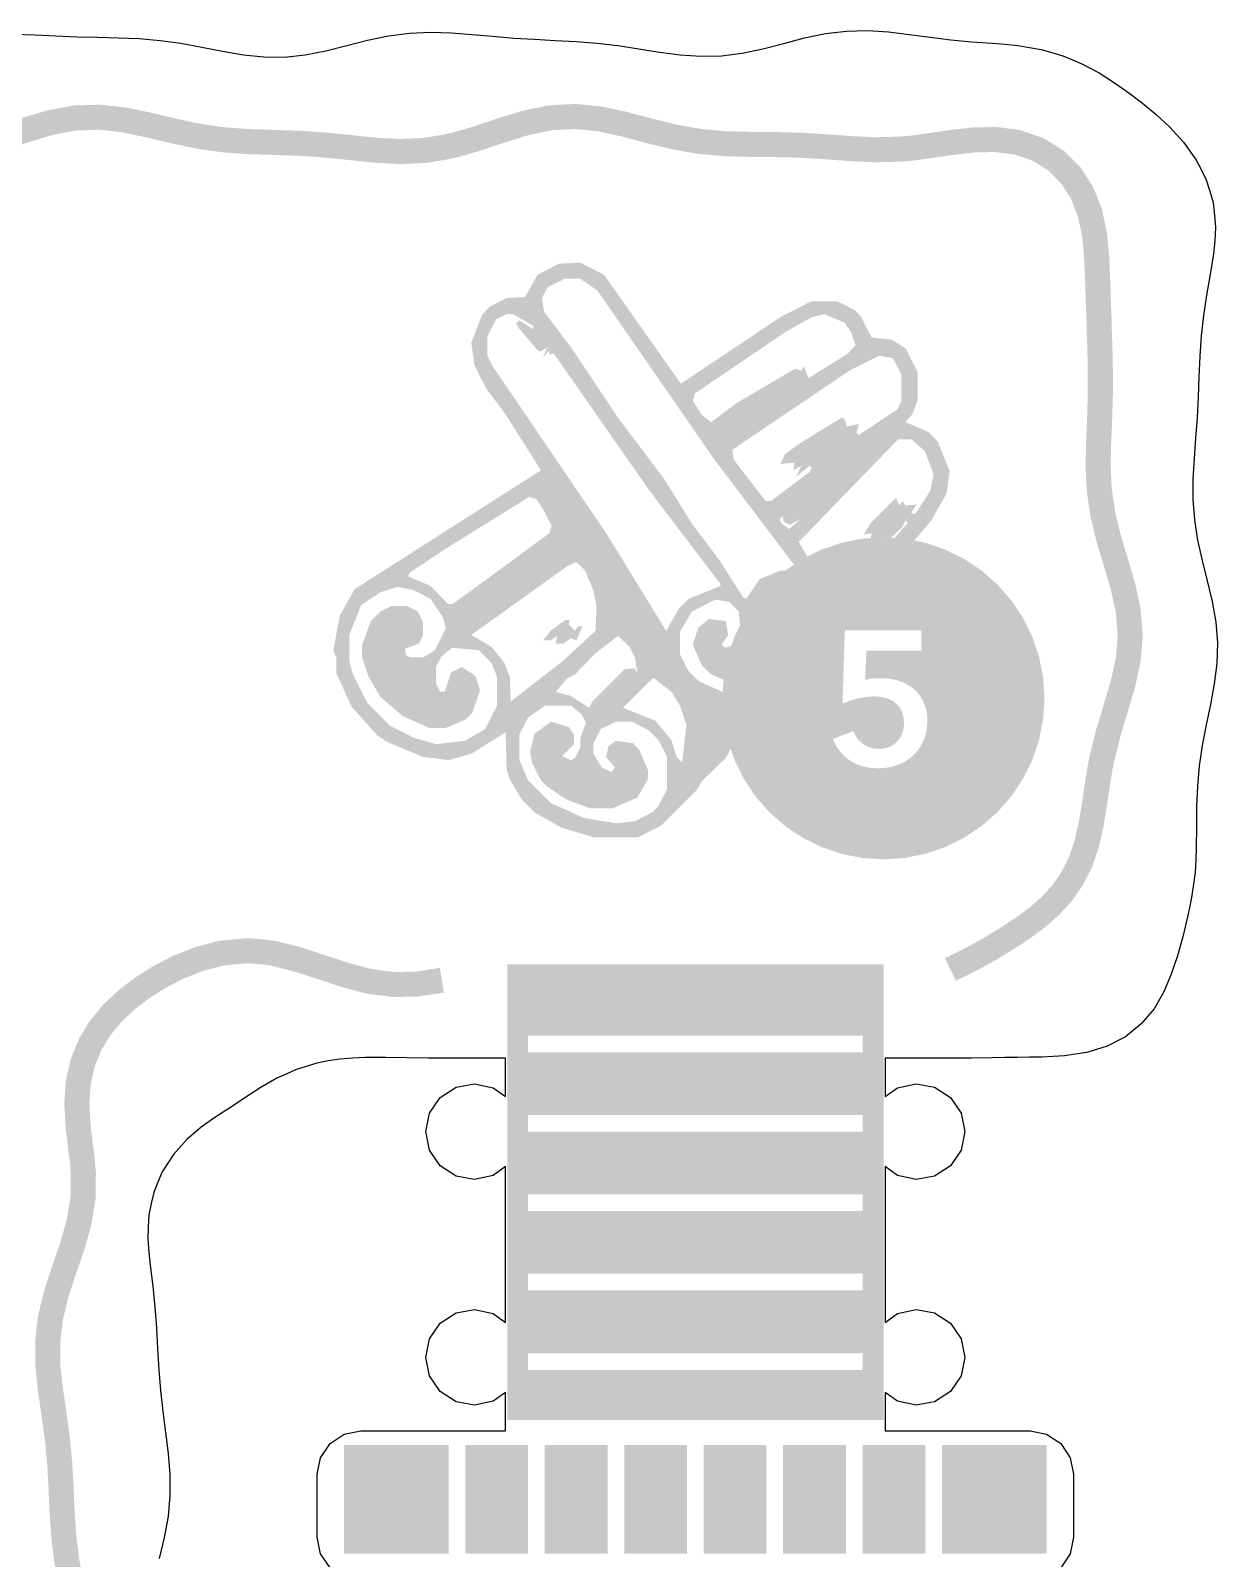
# Model space of a CAD drawing. Header units: millimetres. Extents: x 6 to 297, y 6 to 451.
# Drawn here: x 132.47 to 158.98, y 190 to 224.14 of the extents above; entities that cross this region are included whole.
import ezdxf

# ---------------------------------------------------------------- set-up
doc = ezdxf.new("R2010")
doc.units = ezdxf.units.MM
doc.layers.add('CUT', color=1, linetype='Continuous')
doc.layers.add('RASTER', color=7, linetype='Continuous')

msp = doc.modelspace()

# ---------------------------------------------------------------- hatches: boundary and pattern name
at = {"layer": 'RASTER'}
msp.add_hatch(color=7, dxfattribs=at).paths.add_polyline_path([(141.615, 203.198), (141.095, 203.115), (140.597, 203.103), (140.097, 203.169), (139.584, 203.304), (139.053, 203.48), (138.504, 203.659), (137.941, 203.799), (137.621, 203.841), (137.285, 203.859), (136.698, 203.804), (136.148, 203.661), (135.652, 203.464), (135.207, 203.233), (134.803, 202.978), (134.434, 202.695), (134.099, 202.38), (133.802, 202.022), (133.554, 201.617), (133.37, 201.166), (133.259, 200.677), (133.225, 200.162), (133.254, 199.639), (133.316, 199.106), (133.352, 198.844), (133.369, 198.594), (133.365, 198.088), (133.284, 197.586), (133.138, 197.07), (132.955, 196.537), (132.775, 195.985), (132.639, 195.419), (132.573, 194.845), (132.58, 194.276), (132.639, 193.718), (132.719, 193.175), (132.791, 192.643), (132.842, 192.116), (132.872, 191.584), (132.895, 191.044), (132.932, 190.494), (132.998, 189.94), (133.095, 189.39), (133.207, 188.85), (133.303, 188.326), (133.354, 187.817), (133.338, 187.316), (133.249, 186.812), (133.097, 186.295), (132.91, 185.76), (132.73, 185.208), (132.6, 184.655), (132.55, 184.359), (132.523, 184.079), (132.492, 183.566), (132.473, 183.093), (132.436, 182.659), (132.359, 182.263), (132.234, 181.902), (132.058, 181.577), (131.833, 181.286), (131.562, 181.024), (131.249, 180.786), (130.896, 180.567), (130.503, 180.36), (130.071, 180.165), (129.598, 179.992), (129.084, 179.861), (128.815, 179.828), (128.556, 179.809), (128.045, 179.84), (127.539, 179.94), (127.019, 180.099), (126.482, 180.287), (125.927, 180.462), (125.357, 180.584), (124.779, 180.626), (124.207, 180.589), (123.649, 180.495), (123.107, 180.38), (122.578, 180.277), (122.055, 180.203), (121.53, 180.159), (120.997, 180.135), (120.454, 180.111), (119.905, 180.068), (119.36, 180.002), (119.074, 179.972), (118.795, 179.942), (118.269, 179.937), (117.791, 180.005), (117.363, 180.153), (116.992, 180.373), (116.683, 180.653), (116.437, 180.973), (116.246, 181.316), (116.096, 181.671), (115.968, 182.034), (115.838, 182.406), (115.691, 182.792), (115.522, 183.2), (115.339, 183.639), (115.164, 184.127), (115.094, 184.383), (115.031, 184.644), (114.947, 185.186), (114.902, 185.73), (114.882, 186.283), (114.865, 186.847), (114.831, 187.417), (114.777, 187.984), (114.716, 188.541), (114.678, 189.083), (114.689, 189.614), (114.765, 190.141), (114.905, 190.678), (115.088, 191.231), (115.272, 191.803), (115.409, 192.394), (115.461, 192.997), (115.418, 193.597), (115.301, 194.183), (115.152, 194.75), (115.013, 195.301), (114.911, 195.841), (114.856, 196.381), (114.836, 196.928), (114.832, 197.486), (114.821, 198.053), (114.79, 198.621), (114.759, 198.909), (114.727, 199.189), (114.643, 199.704), (114.559, 200.175), (114.482, 200.619), (114.405, 201.056), (114.31, 201.502), (114.171, 201.956), (113.965, 202.407), (113.675, 202.834), (113.293, 203.205), (112.828, 203.493), (112.298, 203.674), (111.73, 203.741), (111.149, 203.707), (110.572, 203.606), (110.277, 203.537), (110.002, 203.48), (109.48, 203.389), (108.963, 203.347), (108.439, 203.341), (107.903, 203.351), (107.358, 203.355), (106.812, 203.343), (106.272, 203.32), (105.743, 203.304), (105.225, 203.318), (104.713, 203.379), (104.196, 203.493), (103.668, 203.647), (103.123, 203.812), (102.56, 203.948), (101.983, 204.017), (101.402, 203.996), (100.83, 203.892), (100.276, 203.736), (99.738, 203.569), (99.216, 203.429), (98.703, 203.338), (98.19, 203.299), (97.668, 203.303), (97.134, 203.327), (96.591, 203.35), (96.047, 203.358), (95.761, 203.365), (95.482, 203.369), (94.965, 203.42), (94.498, 203.524), (94.085, 203.689), (93.73, 203.911), (93.433, 204.177), (93.192, 204.475), (92.996, 204.79), (92.829, 205.116), (92.67, 205.451), (92.499, 205.799), (92.303, 206.165), (92.083, 206.559), (91.851, 206.993), (91.633, 207.481), (91.549, 207.739), (91.474, 207.998), (91.386, 208.513), (91.357, 209.024), (91.373, 209.543), (91.414, 210.075), (91.456, 210.618), (91.481, 211.165), (91.49, 211.708), (91.498, 212.241), (91.525, 212.765), (91.587, 213.283), (91.692, 213.803), (91.828, 214.335), (91.967, 214.882), (92.073, 215.446), (92.109, 216.023), (92.056, 216.602), (91.927, 217.16), (91.847, 217.451), (91.764, 217.722), (91.647, 218.244), (91.608, 218.729), (91.655, 219.178), (91.784, 219.588), (91.985, 219.955), (92.243, 220.277), (92.545, 220.555), (92.88, 220.793), (93.242, 220.997), (93.63, 221.172), (94.044, 221.317), (94.485, 221.427), (94.955, 221.487), (95.463, 221.482), (95.721, 221.446), (95.987, 221.401), (96.541, 221.273), (97.111, 221.146), (97.698, 221.061), (98.297, 221.055), (98.894, 221.141), (99.478, 221.301), (100.043, 221.494), (100.588, 221.673), (101.118, 221.798), (101.641, 221.853), (102.168, 221.839), (102.71, 221.776), (103.267, 221.694), (103.834, 221.62), (104.404, 221.572), (104.967, 221.545), (105.521, 221.519), (106.066, 221.474), (106.609, 221.395), (107.16, 221.287), (107.725, 221.173), (108.307, 221.088), (108.903, 221.07), (109.5, 221.14), (110.087, 221.29), (110.656, 221.482), (111.206, 221.669), (111.737, 221.81), (112.259, 221.879), (112.781, 221.873), (113.317, 221.807), (113.869, 221.709), (114.435, 221.612), (115.007, 221.541), (115.576, 221.499), (116.137, 221.473), (116.687, 221.44), (117.232, 221.383), (117.781, 221.298), (118.342, 221.2), (118.918, 221.119), (119.509, 221.093), (120.106, 221.147), (120.695, 221.282), (121.268, 221.469), (121.821, 221.661), (122.356, 221.814), (122.877, 221.897), (123.396, 221.902), (123.926, 221.836), (124.474, 221.728), (125.036, 221.61), (125.609, 221.515), (126.183, 221.456), (126.75, 221.425), (127.307, 221.402), (127.856, 221.365), (128.404, 221.304), (128.96, 221.225), (129.531, 221.153), (130.117, 221.122), (130.71, 221.162), (131.301, 221.28), (131.877, 221.456), (132.435, 221.649), (132.974, 221.812), (133.496, 221.909), (134.013, 221.925), (134.538, 221.864), (135.08, 221.749), (135.639, 221.615), (136.211, 221.497), (136.788, 221.417), (137.362, 221.378), (137.925, 221.361), (138.478, 221.342), (139.027, 221.304), (139.581, 221.248), (140.146, 221.188), (140.725, 221.157), (141.315, 221.184), (141.905, 221.284), (142.485, 221.446), (143.047, 221.634), (143.59, 221.803), (144.115, 221.912), (144.63, 221.941), (145.151, 221.889), (145.688, 221.772), (146.243, 221.624), (146.813, 221.485), (147.393, 221.385), (147.971, 221.333), (148.541, 221.317), (149.1, 221.313), (149.651, 221.299), (150.203, 221.266), (150.763, 221.224), (151.336, 221.196), (151.907, 221.212), (152.204, 221.236), (152.488, 221.277), (153.02, 221.354), (153.526, 221.415), (154.004, 221.428), (154.449, 221.371), (154.851, 221.235), (155.202, 221.019), (155.49, 220.731), (155.711, 220.385), (155.864, 219.994), (155.956, 219.569), (156.002, 219.12), (156.024, 218.649), (156.04, 218.156), (156.06, 217.636), (156.065, 217.363), (156.077, 217.086), (156.087, 216.555), (156.088, 216.023), (156.072, 215.491), (156.049, 214.951), (156.038, 214.4), (156.066, 213.838), (156.149, 213.274), (156.284, 212.715), (156.448, 212.17), (156.604, 211.643), (156.714, 211.133), (156.754, 210.635), (156.716, 210.137), (156.606, 209.628), (156.45, 209.1), (156.284, 208.556), (156.147, 208.009), (156.086, 207.718), (156.041, 207.438), (155.964, 206.928), (155.889, 206.464), (155.794, 206.046), (155.667, 205.672), (155.502, 205.34), (155.298, 205.046), (155.06, 204.785), (154.788, 204.547), (154.485, 204.323), (154.149, 204.101), (153.777, 203.874), (153.365, 203.643), (152.895, 203.413), (153.141, 202.91), (153.624, 203.146), (154.059, 203.39), (154.449, 203.627), (154.806, 203.863), (155.14, 204.11), (155.452, 204.385), (155.737, 204.698), (155.984, 205.056), (156.185, 205.457), (156.334, 205.895), (156.439, 206.358), (156.517, 206.841), (156.595, 207.353), (156.637, 207.616), (156.693, 207.88), (156.824, 208.407), (156.986, 208.939), (157.149, 209.489), (157.27, 210.056), (157.315, 210.636), (157.268, 211.215), (157.147, 211.781), (156.985, 212.33), (156.825, 212.862), (156.699, 213.381), (156.623, 213.893), (156.598, 214.408), (156.609, 214.934), (156.632, 215.471), (156.648, 216.015), (156.648, 216.561), (156.637, 217.101), (156.625, 217.381), (156.62, 217.654), (156.6, 218.176), (156.584, 218.671), (156.561, 219.162), (156.509, 219.658), (156.4, 220.156), (156.211, 220.639), (155.927, 221.083), (155.548, 221.459), (155.09, 221.742), (154.575, 221.917), (154.033, 221.988), (153.485, 221.974), (152.946, 221.91), (152.408, 221.832), (152.141, 221.793), (151.882, 221.772), (151.342, 221.756), (150.798, 221.783), (150.241, 221.825), (149.675, 221.859), (149.109, 221.873), (148.551, 221.877), (148.004, 221.892), (147.466, 221.94), (146.928, 222.033), (146.381, 222.167), (145.819, 222.317), (145.239, 222.442), (144.643, 222.502), (144.041, 222.468), (143.449, 222.345), (142.875, 222.168), (142.32, 221.982), (141.782, 221.831), (141.255, 221.741), (140.728, 221.717), (140.191, 221.747), (139.639, 221.805), (139.075, 221.863), (138.507, 221.901), (137.943, 221.921), (137.389, 221.938), (136.846, 221.975), (136.306, 222.049), (135.761, 222.162), (135.203, 222.296), (134.628, 222.417), (134.036, 222.485), (133.436, 222.466), (132.841, 222.356), (132.263, 222.182), (131.703, 221.989), (131.163, 221.823), (130.636, 221.717), (130.113, 221.682), (129.581, 221.711), (129.035, 221.78), (128.474, 221.86), (127.906, 221.923), (127.337, 221.962), (126.777, 221.985), (126.227, 222.015), (125.684, 222.071), (125.139, 222.161), (124.585, 222.277), (124.015, 222.39), (123.428, 222.461), (122.83, 222.456), (122.234, 222.361), (121.652, 222.195), (121.089, 222), (120.545, 221.822), (120.017, 221.7), (119.496, 221.653), (118.97, 221.677), (118.429, 221.753), (117.873, 221.851), (117.305, 221.939), (116.733, 221.999), (116.166, 222.033), (115.61, 222.058), (115.062, 222.098), (114.517, 222.167), (113.965, 222.261), (113.4, 222.361), (112.819, 222.432), (112.225, 222.438), (111.629, 222.36), (111.044, 222.206), (110.476, 222.012), (109.928, 221.827), (109.398, 221.691), (108.878, 221.63), (108.357, 221.646), (107.822, 221.725), (107.27, 221.837), (106.703, 221.948), (106.13, 222.03), (105.557, 222.078), (104.994, 222.105), (104.441, 222.131), (103.893, 222.178), (103.344, 222.249), (102.783, 222.332), (102.208, 222.398), (101.618, 222.413), (101.024, 222.351), (100.437, 222.212), (99.865, 222.026), (99.313, 221.837), (98.779, 221.689), (98.26, 221.614), (97.742, 221.62), (97.212, 221.697), (96.665, 221.819), (96.103, 221.95), (95.805, 222), (95.492, 222.041), (94.923, 222.046), (94.383, 221.978), (93.884, 221.854), (93.422, 221.692), (92.99, 221.497), (92.58, 221.266), (92.191, 220.99), (91.832, 220.659), (91.518, 220.265), (91.268, 219.807), (91.106, 219.291), (91.047, 218.735), (91.093, 218.159), (91.22, 217.586), (91.309, 217.294), (91.384, 217.026), (91.503, 216.513), (91.548, 216.015), (91.517, 215.516), (91.42, 215.003), (91.285, 214.473), (91.146, 213.928), (91.034, 213.372), (90.966, 212.813), (90.938, 212.26), (90.93, 211.716), (90.921, 211.182), (90.896, 210.652), (90.856, 210.118), (90.814, 209.573), (90.796, 209.016), (90.83, 208.449), (90.926, 207.884), (91.013, 207.575), (91.113, 207.271), (91.347, 206.747), (91.591, 206.291), (91.812, 205.896), (92, 205.543), (92.165, 205.207), (92.327, 204.867), (92.509, 204.513), (92.736, 204.148), (93.028, 203.79), (93.394, 203.462), (93.833, 203.189), (94.333, 202.989), (94.877, 202.866), (95.443, 202.81), (95.749, 202.804), (96.037, 202.797), (96.575, 202.79), (97.11, 202.767), (97.653, 202.742), (98.209, 202.739), (98.774, 202.782), (99.338, 202.882), (99.894, 203.031), (100.434, 203.198), (100.957, 203.346), (101.463, 203.439), (101.96, 203.457), (102.46, 203.397), (102.975, 203.271), (103.508, 203.109), (104.058, 202.95), (104.619, 202.826), (105.184, 202.759), (105.744, 202.744), (106.293, 202.76), (106.83, 202.783), (107.362, 202.795), (107.895, 202.79), (108.437, 202.78), (108.99, 202.787), (109.551, 202.833), (110.105, 202.929), (110.397, 202.99), (110.68, 203.056), (111.214, 203.151), (111.715, 203.18), (112.176, 203.127), (112.59, 202.986), (112.949, 202.764), (113.245, 202.473), (113.477, 202.132), (113.647, 201.757), (113.767, 201.361), (113.855, 200.949), (113.93, 200.523), (114.007, 200.077), (114.091, 199.61), (114.173, 199.108), (114.202, 198.848), (114.231, 198.58), (114.261, 198.032), (114.272, 197.478), (114.276, 196.916), (114.296, 196.342), (114.356, 195.761), (114.465, 195.18), (114.609, 194.61), (114.755, 194.057), (114.862, 193.522), (114.9, 193.001), (114.855, 192.483), (114.732, 191.953), (114.555, 191.405), (114.368, 190.837), (114.216, 190.253), (114.13, 189.66), (114.118, 189.069), (114.158, 188.491), (114.219, 187.927), (114.272, 187.373), (114.305, 186.822), (114.322, 186.265), (114.343, 185.697), (114.39, 185.12), (114.48, 184.543), (114.552, 184.244), (114.631, 183.952), (114.816, 183.438), (115.004, 182.985), (115.171, 182.584), (115.312, 182.214), (115.439, 181.848), (115.574, 181.468), (115.743, 181.07), (115.969, 180.664), (116.273, 180.271), (116.66, 179.922), (117.128, 179.644), (117.66, 179.46), (118.233, 179.377), (118.819, 179.382), (119.133, 179.414), (119.424, 179.446), (119.96, 179.51), (120.488, 179.551), (121.022, 179.575), (121.566, 179.6), (122.118, 179.646), (122.671, 179.724), (123.219, 179.831), (123.754, 179.944), (124.273, 180.032), (124.778, 180.066), (125.277, 180.03), (125.783, 179.921), (126.305, 179.755), (126.845, 179.566), (127.402, 179.396), (127.973, 179.284), (128.548, 179.249), (128.87, 179.271), (129.198, 179.313), (129.763, 179.456), (130.282, 179.646), (130.749, 179.856), (131.174, 180.081), (131.566, 180.324), (131.927, 180.598), (132.251, 180.912), (132.528, 181.272), (132.747, 181.677), (132.9, 182.117), (132.991, 182.582), (133.033, 183.058), (133.052, 183.538), (133.082, 184.039), (133.105, 184.286), (133.148, 184.538), (133.27, 185.056), (133.441, 185.581), (133.63, 186.124), (133.794, 186.684), (133.895, 187.258), (133.914, 187.835), (133.858, 188.404), (133.757, 188.957), (133.646, 189.495), (133.552, 190.023), (133.49, 190.546), (133.455, 191.074), (133.432, 191.612), (133.401, 192.158), (133.348, 192.708), (133.274, 193.254), (133.195, 193.789), (133.139, 194.309), (133.133, 194.817), (133.191, 195.321), (133.314, 195.832), (133.486, 196.359), (133.673, 196.903), (133.831, 197.465), (133.923, 198.04), (133.93, 198.603), (133.91, 198.901), (133.872, 199.175), (133.812, 199.687), (133.786, 200.16), (133.814, 200.597), (133.904, 200.998), (134.054, 201.364), (134.258, 201.696), (134.507, 201.996), (134.796, 202.268), (135.123, 202.518), (135.485, 202.747), (135.884, 202.954), (136.321, 203.128), (136.794, 203.252), (137.308, 203.299), (137.569, 203.283), (137.828, 203.25), (138.349, 203.12), (138.878, 202.948), (139.424, 202.767), (139.989, 202.619), (140.566, 202.544), (141.146, 202.557), (141.703, 202.645)])
h = msp.add_hatch(color=7, dxfattribs=at)
h.paths.add_polyline_path([(144.274, 218.932), (144.754, 218.954), (145.278, 218.688), (146.999, 216.25), (149.25, 217.756), (149.917, 218.093), (150.491, 218.093), (150.871, 217.9), (151.015, 217.756), (151.258, 217.283), (151.71, 217.233), (152.019, 217.039), (152.284, 216.516), (152.284, 215.87), (152.162, 215.562), (152.019, 215.39), (152.521, 215.175), (152.736, 214.959), (153.001, 214.292), (152.929, 213.79), (152.592, 213.195), (150.685, 210.944), (150.635, 210.42), (150.491, 209.99), (150.297, 209.681), (149.795, 209.251), (148.82, 208.864), (148.505, 208.462), (148.103, 208.075), (148.003, 207.889), (147.458, 207.358), (147.357, 207.171), (146.568, 206.383), (146.045, 206.117), (145.041, 206.117), (144.324, 206.332), (143.729, 206.669), (143.442, 206.956), (143.176, 207.408), (143.105, 207.623), (143.083, 208.462), (142.316, 207.982), (141.814, 207.838), (141.24, 207.91), (140.43, 208.247), (140.215, 208.391), (139.641, 209.036), (139.304, 209.775), (139.304, 210.133), (139.232, 210.277), (139.376, 211.065), (139.713, 211.661), (143.872, 214.314), (143.055, 215.605), (142.653, 216.135), (142.388, 216.659), (142.316, 217.161), (142.553, 217.785), (142.725, 217.971), (143.105, 218.165), (143.514, 218.186), (143.8, 218.688)])
h.paths.add_polyline_path([(144.396, 218.595), (144.016, 218.402), (143.894, 218.165), (143.944, 217.857), (144.561, 217.039), (145.593, 215.49), (146.64, 214.099), (147.243, 213.124), (147.859, 212.306), (148.39, 211.474), (148.462, 211.445), (148.748, 211.876), (149.2, 212.069), (149.609, 212.091), (147.745, 214.558), (145.134, 218.33), (144.754, 218.595)], flags=0)
h.paths.add_polyline_path([(143.105, 217.806), (142.868, 217.684), (142.674, 217.304), (142.674, 216.874), (142.796, 216.637), (145.349, 212.88), (146.669, 210.728), (146.956, 211.23), (147.171, 211.445), (147.888, 211.732), (147.859, 211.804), (146.31, 213.841), (144.159, 216.924), (144.059, 216.896), (144.059, 216.996), (143.915, 216.824), (144.016, 217.068), (143.872, 216.967), (143.8, 216.996), (143.37, 217.498), (143.32, 217.591), (143.392, 217.663), (143.7, 217.469), (143.7, 217.541), (143.248, 217.806)], flags=0)
h.paths.add_polyline_path([(150.204, 217.806), (149.917, 217.735), (149.322, 217.398), (147.314, 216.035), (147.264, 215.87), (147.458, 215.562), (147.673, 215.39), (148.247, 215.82), (149.466, 216.537), (149.559, 216.587), (149.681, 216.537), (149.752, 216.637), (149.846, 216.372), (150.728, 216.924), (150.9, 217.111), (150.799, 217.398), (150.656, 217.613)], flags=0)
h.paths.add_polyline_path([(151.423, 216.874), (150.756, 216.537), (148.146, 214.773), (148.175, 214.558), (148.892, 213.626), (149.007, 213.626), (149.867, 214.271), (149.917, 214.364), (149.867, 214.414), (149.58, 214.171), (149.681, 214.414), (149.509, 214.314), (149.537, 214.486), (149.222, 214.457), (149.322, 214.673), (149.609, 214.888), (150.584, 215.49), (150.656, 215.461), (150.706, 215.296), (150.972, 215.347), (150.921, 215.153), (150.972, 215.103), (151.832, 215.676), (151.925, 215.87), (151.925, 216.444), (151.732, 216.824)], flags=0)
h.paths.add_polyline_path([(151.854, 215.01), (149.631, 212.715), (149.896, 212.263), (150.563, 211.424), (150.799, 211.618), (150.9, 211.804), (151.23, 212.12), (151.33, 212.306), (152.069, 213.145), (152.019, 213.195), (151.947, 213.052), (151.474, 212.593), (151.301, 212.593), (151.474, 212.837), (151.23, 212.736), (151.258, 212.908), (151.086, 212.88), (151.23, 213.124), (151.803, 213.697), (151.875, 213.525), (151.947, 213.626), (152.019, 213.525), (152.262, 213.554), (152.14, 213.36), (152.234, 213.339), (152.571, 213.862), (152.642, 214.221), (152.449, 214.744), (152.14, 215.01)], flags=0)
h.paths.add_polyline_path([(143.607, 213.719), (141.792, 212.593), (140.932, 212.019), (140.903, 211.947), (141.405, 211.732), (141.792, 211.331), (141.907, 211.331), (144.059, 212.908), (144.109, 213.073), (143.915, 213.453), (143.772, 213.669)], flags=0)
h.paths.add_polyline_path([(149.272, 213.288), (149.2, 213.217), (149.25, 213.124), (149.415, 213.002), (149.681, 213.238), (149.437, 213.095), (149.293, 213.167)], flags=0)
h.paths.add_polyline_path([(144.661, 212.263), (144.446, 212.163), (142.316, 210.635), (142.768, 210.37), (143.055, 210.011), (143.176, 209.703), (143.198, 209.151), (144.345, 210.04), (145.091, 210.728), (145.113, 211.281), (145.041, 211.639), (144.847, 212.091)], flags=0)
h.paths.add_polyline_path([(149.2, 211.783), (148.964, 211.661), (148.748, 211.445), (148.698, 210.994), (148.892, 210.757), (149.2, 210.707), (149.222, 210.8), (148.985, 211.065), (149.035, 211.302), (149.344, 211.496), (149.795, 211.302), (149.989, 210.922), (149.989, 210.563), (149.867, 210.255), (149.652, 209.968), (149.129, 209.631), (148.627, 209.488), (148.125, 209.559), (147.673, 209.753), (147.458, 209.968), (147.264, 210.42), (147.386, 210.8), (147.623, 210.994), (148.003, 210.944), (148.053, 210.635), (147.909, 210.42), (147.981, 210.348), (148.146, 210.399), (148.34, 210.635), (148.29, 211.159), (148.074, 211.374), (147.766, 211.424), (147.243, 211.159), (146.977, 210.707), (146.977, 210.205), (147.171, 209.825), (147.386, 209.61), (148.125, 209.273), (148.842, 209.273), (149.129, 209.344), (149.795, 209.681), (150.011, 209.897), (150.276, 210.42), (150.276, 210.994), (150.082, 211.374), (149.795, 211.661), (149.559, 211.783)], flags=0)
h.paths.add_polyline_path([(140.667, 211.711), (140.286, 211.589), (139.856, 211.302), (139.591, 210.635), (139.591, 210.061), (139.663, 209.775), (140, 209.108), (140.502, 208.606), (141.025, 208.34), (141.527, 208.197), (142.173, 208.269), (142.624, 208.534), (142.89, 209.057), (142.89, 209.703), (142.768, 210.011), (142.481, 210.298), (141.886, 210.348), (141.649, 210.155), (141.527, 209.918), (141.527, 209.559), (141.62, 209.366), (141.721, 209.366), (141.864, 209.796), (142.101, 209.918), (142.409, 209.724), (142.51, 209.395), (142.337, 208.893), (142.194, 208.749), (141.742, 208.556), (141.384, 208.556), (140.788, 208.821), (140.286, 209.251), (140.021, 209.703), (139.878, 210.133), (139.878, 210.42), (140.071, 210.944), (140.286, 211.159), (140.523, 211.281), (140.882, 211.281), (141.118, 211.159), (141.24, 210.922), (141.24, 210.635), (141.147, 210.442), (140.832, 210.327), (140.86, 210.183), (140.953, 210.133), (141.24, 210.133), (141.506, 210.298), (141.742, 210.779), (141.692, 211.015), (141.405, 211.445), (141.025, 211.639)], flags=0)
h.paths.add_polyline_path([(144.417, 210.972), (144.517, 210.972), (144.489, 210.872), (144.632, 210.728), (144.704, 210.829), (144.804, 210.829), (144.661, 210.513), (144.539, 210.563), (144.374, 210.442), (144.202, 210.442), (144.231, 210.614), (144.087, 210.513), (143.915, 210.513), (144.087, 210.728)], flags=0)
h.paths.add_polyline_path([(145.593, 210.614), (145.091, 210.226), (144.632, 209.753), (144.446, 209.653), (144.202, 209.366), (144.539, 209.273), (144.948, 209.007), (145.019, 209.151), (145.737, 209.868), (145.952, 209.897), (146.023, 209.796), (145.973, 210.133), (145.851, 210.37)], flags=0)
h.paths.add_polyline_path([(146.382, 209.681), (145.708, 209.007), (146.425, 208.72), (146.784, 208.29), (146.905, 207.91), (147.027, 207.788), (147.121, 208.627), (146.977, 209.057), (146.784, 209.366)], flags=0)
h.paths.add_polyline_path([(143.965, 209.057), (143.585, 208.792), (143.392, 208.412), (143.392, 207.838), (143.585, 207.387), (144.087, 206.885), (144.826, 206.548), (145.564, 206.426), (145.973, 206.476), (146.353, 206.669), (146.497, 206.813), (146.69, 207.193), (146.69, 207.91), (146.497, 208.29), (146.282, 208.505), (145.902, 208.699), (145.543, 208.699), (145.206, 208.534), (145.041, 208.197), (145.041, 207.982), (145.235, 207.673), (145.45, 207.573), (145.521, 207.673), (145.328, 207.91), (145.378, 208.147), (145.543, 208.269), (145.923, 208.218), (146.066, 208.075), (146.26, 207.623), (146.26, 207.408), (146.023, 206.999), (145.471, 206.763), (144.969, 206.763), (144.446, 206.956), (144.016, 207.243), (143.872, 207.387), (143.678, 207.767), (143.628, 208.032), (143.729, 208.434), (144.109, 208.699), (144.489, 208.577), (144.611, 208.412), (144.611, 208.197), (144.345, 207.932), (144.539, 207.838), (144.632, 207.889), (144.754, 208.125), (144.754, 208.34), (144.876, 208.677), (144.776, 208.864), (144.539, 209.057)], flags=0)
h = msp.add_hatch(color=7, dxfattribs=at)
h.paths.add_polyline_path([(155.121, 209.22), (155.09, 208.75), (154.998, 208.288), (154.847, 207.842), (154.638, 207.42), (154.377, 207.028), (154.066, 206.674), (153.712, 206.364), (153.321, 206.102), (152.899, 205.894), (152.453, 205.743), (151.991, 205.651), (151.521, 205.62), (151.051, 205.651), (150.589, 205.743), (150.144, 205.894), (149.721, 206.102), (149.33, 206.364), (148.976, 206.674), (148.665, 207.028), (148.404, 207.42), (148.195, 207.842), (148.044, 208.288), (147.952, 208.75), (147.921, 209.22), (147.952, 209.69), (148.044, 210.151), (148.195, 210.597), (148.404, 211.02), (148.665, 211.411), (148.976, 211.765), (149.33, 212.076), (149.721, 212.337), (150.144, 212.545), (150.589, 212.697), (151.051, 212.789), (151.521, 212.819), (151.991, 212.789), (152.453, 212.697), (152.899, 212.545), (153.321, 212.337), (153.712, 212.076), (154.066, 211.765), (154.377, 211.411), (154.638, 211.02), (154.847, 210.597), (154.998, 210.151), (155.09, 209.69)])
h.paths.add_polyline_path([(152.371, 210.282), (152.371, 210.74), (150.659, 210.74), (150.608, 209.097), (150.625, 209.105), (150.643, 209.113), (150.661, 209.121), (150.681, 209.129), (150.7, 209.137), (150.72, 209.145), (150.741, 209.153), (150.763, 209.16), (150.785, 209.168), (150.807, 209.175), (150.829, 209.182), (150.851, 209.188), (150.873, 209.195), (150.896, 209.201), (150.918, 209.207), (150.941, 209.213), (150.964, 209.219), (150.987, 209.224), (151.01, 209.229), (151.034, 209.234), (151.057, 209.238), (151.081, 209.242), (151.104, 209.246), (151.128, 209.249), (151.152, 209.252), (151.175, 209.255), (151.198, 209.257), (151.221, 209.259), (151.243, 209.26), (151.266, 209.261), (151.287, 209.262), (151.309, 209.262), (151.339, 209.262), (151.37, 209.261), (151.4, 209.258), (151.431, 209.255), (151.461, 209.251), (151.491, 209.247), (151.521, 209.241), (151.551, 209.235), (151.58, 209.227), (151.609, 209.218), (151.637, 209.208), (151.664, 209.196), (151.69, 209.184), (151.716, 209.169), (151.741, 209.154), (151.765, 209.137), (151.789, 209.119), (151.811, 209.099), (151.832, 209.078), (151.852, 209.056), (151.871, 209.032), (151.888, 209.007), (151.905, 208.98), (151.92, 208.952), (151.934, 208.923), (151.946, 208.891), (151.957, 208.858), (151.965, 208.823), (151.971, 208.786), (151.976, 208.747), (151.979, 208.706), (151.98, 208.663), (151.979, 208.63), (151.977, 208.597), (151.973, 208.565), (151.969, 208.534), (151.962, 208.504), (151.955, 208.475), (151.946, 208.447), (151.935, 208.419), (151.924, 208.393), (151.911, 208.367), (151.897, 208.343), (151.883, 208.32), (151.867, 208.298), (151.85, 208.277), (151.833, 208.257), (151.814, 208.239), (151.795, 208.221), (151.774, 208.205), (151.753, 208.189), (151.731, 208.175), (151.709, 208.162), (151.685, 208.149), (151.661, 208.138), (151.636, 208.128), (151.61, 208.119), (151.584, 208.111), (151.557, 208.105), (151.531, 208.099), (151.503, 208.095), (151.476, 208.092), (151.448, 208.09), (151.419, 208.09), (151.369, 208.092), (151.321, 208.097), (151.274, 208.105), (151.229, 208.117), (151.186, 208.132), (151.144, 208.151), (151.105, 208.173), (151.067, 208.198), (151.031, 208.226), (150.998, 208.257), (150.967, 208.289), (150.939, 208.324), (150.914, 208.361), (150.891, 208.4), (150.871, 208.441), (150.854, 208.485), (150.391, 208.315), (150.423, 208.241), (150.459, 208.17), (150.5, 208.104), (150.545, 208.042), (150.595, 207.983), (150.648, 207.929), (150.707, 207.879), (150.769, 207.833), (150.836, 207.792), (150.906, 207.756), (150.98, 207.726), (151.058, 207.701), (151.14, 207.681), (151.225, 207.668), (151.314, 207.659), (151.406, 207.657), (151.462, 207.658), (151.517, 207.661), (151.572, 207.667), (151.625, 207.675), (151.678, 207.685), (151.73, 207.697), (151.781, 207.712), (151.831, 207.729), (151.88, 207.748), (151.928, 207.769), (151.974, 207.792), (152.018, 207.817), (152.061, 207.844), (152.102, 207.873), (152.141, 207.904), (152.179, 207.937), (152.216, 207.972), (152.25, 208.009), (152.282, 208.048), (152.313, 208.088), (152.341, 208.131), (152.368, 208.176), (152.392, 208.222), (152.415, 208.27), (152.436, 208.321), (152.453, 208.372), (152.468, 208.426), (152.48, 208.481), (152.49, 208.538), (152.497, 208.597), (152.501, 208.657), (152.502, 208.719), (152.501, 208.775), (152.497, 208.83), (152.491, 208.883), (152.483, 208.935), (152.472, 208.985), (152.458, 209.033), (152.442, 209.079), (152.424, 209.124), (152.403, 209.167), (152.381, 209.209), (152.356, 209.249), (152.33, 209.287), (152.301, 209.323), (152.271, 209.358), (152.239, 209.39), (152.205, 209.422), (152.169, 209.451), (152.132, 209.478), (152.093, 209.504), (152.053, 209.528), (152.011, 209.55), (151.967, 209.571), (151.922, 209.589), (151.876, 209.606), (151.828, 209.621), (151.779, 209.634), (151.729, 209.645), (151.679, 209.654), (151.627, 209.661), (151.574, 209.666), (151.521, 209.669), (151.466, 209.67), (151.445, 209.67), (151.424, 209.669), (151.403, 209.669), (151.38, 209.668), (151.357, 209.667), (151.334, 209.665), (151.31, 209.663), (151.285, 209.662), (151.261, 209.659), (151.237, 209.656), (151.214, 209.653), (151.192, 209.65), (151.171, 209.646), (151.151, 209.642), (151.132, 209.637), (151.113, 209.632), (151.143, 210.282), (152.371, 210.282)], flags=0)
h = msp.add_hatch(color=7, dxfattribs=at)
h.paths.add_polyline_path([(151.524, 203.273), (143.118, 203.273), (143.118, 193.092), (151.524, 193.092)])
h.paths.add_polyline_path([(151.057, 201.685), (151.057, 201.312), (143.585, 201.312), (143.585, 201.685), (151.057, 201.685)], flags=0)
h.paths.add_polyline_path([(151.057, 199.911), (151.057, 199.537), (143.585, 199.537), (143.585, 199.911), (151.057, 199.911)], flags=0)
h.paths.add_polyline_path([(151.057, 198.136), (151.057, 197.762), (143.585, 197.762), (143.585, 198.136), (151.057, 198.136)], flags=0)
h.paths.add_polyline_path([(151.057, 196.361), (151.057, 195.988), (143.585, 195.988), (143.585, 196.361), (151.057, 196.361)], flags=0)
h.paths.add_polyline_path([(151.057, 194.587), (151.057, 194.213), (143.585, 194.213), (143.585, 194.587), (151.057, 194.587)], flags=0)
h = msp.add_hatch(color=7, dxfattribs=at)
h.paths.add_polyline_path([(155.166, 192.532), (139.475, 192.532), (139.475, 190.104), (155.166, 190.104)])
h.paths.add_polyline_path([(152.831, 192.532), (152.831, 190.104), (152.458, 190.104), (152.458, 192.532), (152.831, 192.532)], flags=0)
h.paths.add_polyline_path([(151.057, 192.532), (151.057, 190.104), (150.683, 190.104), (150.683, 192.532), (151.057, 192.532)], flags=0)
h.paths.add_polyline_path([(149.282, 192.532), (149.282, 190.104), (148.909, 190.104), (148.909, 192.532), (149.282, 192.532)], flags=0)
h.paths.add_polyline_path([(147.508, 192.532), (147.508, 190.104), (147.134, 190.104), (147.134, 192.532), (147.508, 192.532)], flags=0)
h.paths.add_polyline_path([(145.733, 192.532), (145.733, 190.104), (145.359, 190.104), (145.359, 192.532), (145.733, 192.532)], flags=0)
h.paths.add_polyline_path([(143.958, 192.532), (143.958, 190.104), (143.585, 190.104), (143.585, 192.532), (143.958, 192.532)], flags=0)
h.paths.add_polyline_path([(142.184, 192.532), (142.184, 190.104), (141.81, 190.104), (141.81, 192.532), (142.184, 192.532)], flags=0)

# ---------------------------------------------------------------- linework, layer by layer
at = {"layer": 'CUT'}
for points in [[(132.106, 224.061), (132.572, 224.043), (133.037, 224.021), (133.501, 224.004), (133.966, 223.992), (134.431, 223.982), (134.897, 223.961), (135.364, 223.921), (135.83, 223.856), (136.296, 223.771), (136.761, 223.678), (137.224, 223.599), (137.685, 223.551), (138.146, 223.549), (138.607, 223.598), (139.069, 223.689), (139.533, 223.806), (139.998, 223.925), (140.465, 224.023), (140.933, 224.086), (141.402, 224.107), (141.869, 224.093), (142.335, 224.056), (142.8, 224.012), (143.264, 223.974), (143.728, 223.945), (144.193, 223.922), (144.658, 223.898), (145.124, 223.861), (145.591, 223.807), (146.056, 223.736), (146.521, 223.661), (146.984, 223.598), (147.446, 223.566), (147.907, 223.576), (148.368, 223.634), (148.83, 223.733), (149.294, 223.854), (149.76, 223.975), (150.227, 224.072), (150.696, 224.13), (151.164, 224.141), (151.632, 224.111), (152.098, 224.056), (152.563, 223.992), (153.027, 223.934), (153.491, 223.889), (153.955, 223.858), (154.238, 223.834), (154.521, 223.809), (154.784, 223.765), (155.046, 223.718), (155.287, 223.65), (155.526, 223.579), (155.743, 223.49), (155.955, 223.401), (156.342, 223.194), (156.687, 222.975), (157.005, 222.749), (157.31, 222.516), (157.614, 222.264), (157.921, 221.981), (158.222, 221.65), (158.5, 221.263), (158.62, 221.037), (158.731, 220.808), (158.815, 220.554), (158.885, 220.296), (158.921, 220.017), (158.941, 219.737), (158.926, 219.44), (158.898, 219.149), (158.821, 218.687), (158.74, 218.23), (158.671, 217.774), (158.621, 217.318), (158.59, 216.862), (158.57, 216.405), (158.551, 215.948), (158.527, 215.49), (158.495, 215.032), (158.461, 214.575), (158.437, 214.119), (158.436, 213.664), (158.469, 213.21), (158.539, 212.756), (158.639, 212.3), (158.755, 211.843), (158.865, 211.384), (158.946, 210.924), (158.983, 210.463), (158.97, 210.001), (158.912, 209.541), (158.825, 209.082), (158.728, 208.624), (158.641, 208.168), (158.575, 207.713), (158.536, 207.258), (158.519, 206.802), (158.514, 206.345), (158.511, 205.889), (158.497, 205.608), (158.482, 205.33), (158.447, 205.07), (158.413, 204.812), (158.363, 204.573), (158.317, 204.334), (158.259, 204.112), (158.208, 203.892), (158.088, 203.467), (157.953, 203.058), (157.787, 202.66), (157.568, 202.283), (157.282, 201.943), (156.929, 201.659), (156.517, 201.445), (156.063, 201.306), (155.813, 201.265), (155.569, 201.229), (155.311, 201.215), (155.056, 201.199), (154.785, 201.198), (154.518, 201.191), (154.235, 201.195), (153.953, 201.19), (153.486, 201.181), (153.018, 201.178), (152.551, 201.178), (152.084, 201.178), (151.564, 201.178), (151.564, 200.319), (151.839, 200.514), (152.25, 200.605), (152.665, 200.53), (153.019, 200.3), (153.256, 199.951), (153.339, 199.537), (153.256, 199.123), (153.019, 198.774), (152.665, 198.544), (152.25, 198.469), (151.839, 198.56), (151.564, 198.755), (151.564, 195.276), (151.839, 195.47), (152.25, 195.561), (152.665, 195.486), (153.019, 195.256), (153.256, 194.907), (153.339, 194.493), (153.256, 194.08), (153.019, 193.731), (152.665, 193.501), (152.25, 193.425), (151.839, 193.517), (151.564, 193.711), (151.564, 192.852), (154.797, 192.852), (155.166, 192.779), (155.482, 192.567), (155.693, 192.251), (155.767, 191.882), (155.767, 190.473), (155.693, 190.104), (155.482, 189.788)], [(139.16, 189.788), (138.948, 190.104), (138.875, 190.473), (138.875, 191.882), (138.948, 192.251), (139.16, 192.567), (139.476, 192.779), (139.845, 192.852), (143.078, 192.852), (143.078, 193.711), (142.803, 193.517), (142.391, 193.425), (141.976, 193.501), (141.623, 193.731), (141.386, 194.08), (141.302, 194.493), (141.386, 194.907), (141.623, 195.256), (141.976, 195.486), (142.391, 195.561), (142.803, 195.47), (143.078, 195.276), (143.078, 198.755), (142.803, 198.56), (142.391, 198.469), (141.976, 198.544), (141.623, 198.774), (141.386, 199.123), (141.302, 199.537), (141.386, 199.951), (141.623, 200.3), (141.976, 200.53), (142.391, 200.605), (142.803, 200.514), (143.078, 200.319), (143.078, 201.178), (142.744, 201.178), (142.277, 201.178), (141.81, 201.178), (141.343, 201.178), (140.876, 201.186), (140.409, 201.191), (139.943, 201.192), (139.662, 201.178), (139.381, 201.159), (139.121, 201.116), (138.863, 201.067), (138.626, 200.995), (138.392, 200.919), (138.18, 200.823), (137.974, 200.729), (137.597, 200.515), (137.258, 200.296), (136.937, 200.079), (136.612, 199.868), (136.284, 199.636), (135.964, 199.361), (135.666, 199.029), (135.412, 198.638), (135.312, 198.411), (135.223, 198.181), (135.163, 197.93), (135.116, 197.676), (135.1, 197.403), (135.094, 197.131), (135.115, 196.841), (135.141, 196.555), (135.2, 196.086), (135.248, 195.618), (135.283, 195.15), (135.31, 194.682), (135.337, 194.216), (135.373, 193.75), (135.424, 193.284), (135.484, 192.817), (135.542, 192.349), (135.581, 191.88), (135.585, 191.41), (135.543, 190.939), (135.458, 190.469), (135.342, 190)]]:
    msp.add_lwpolyline(points, dxfattribs=at)

doc.saveas('drawing.dxf')
